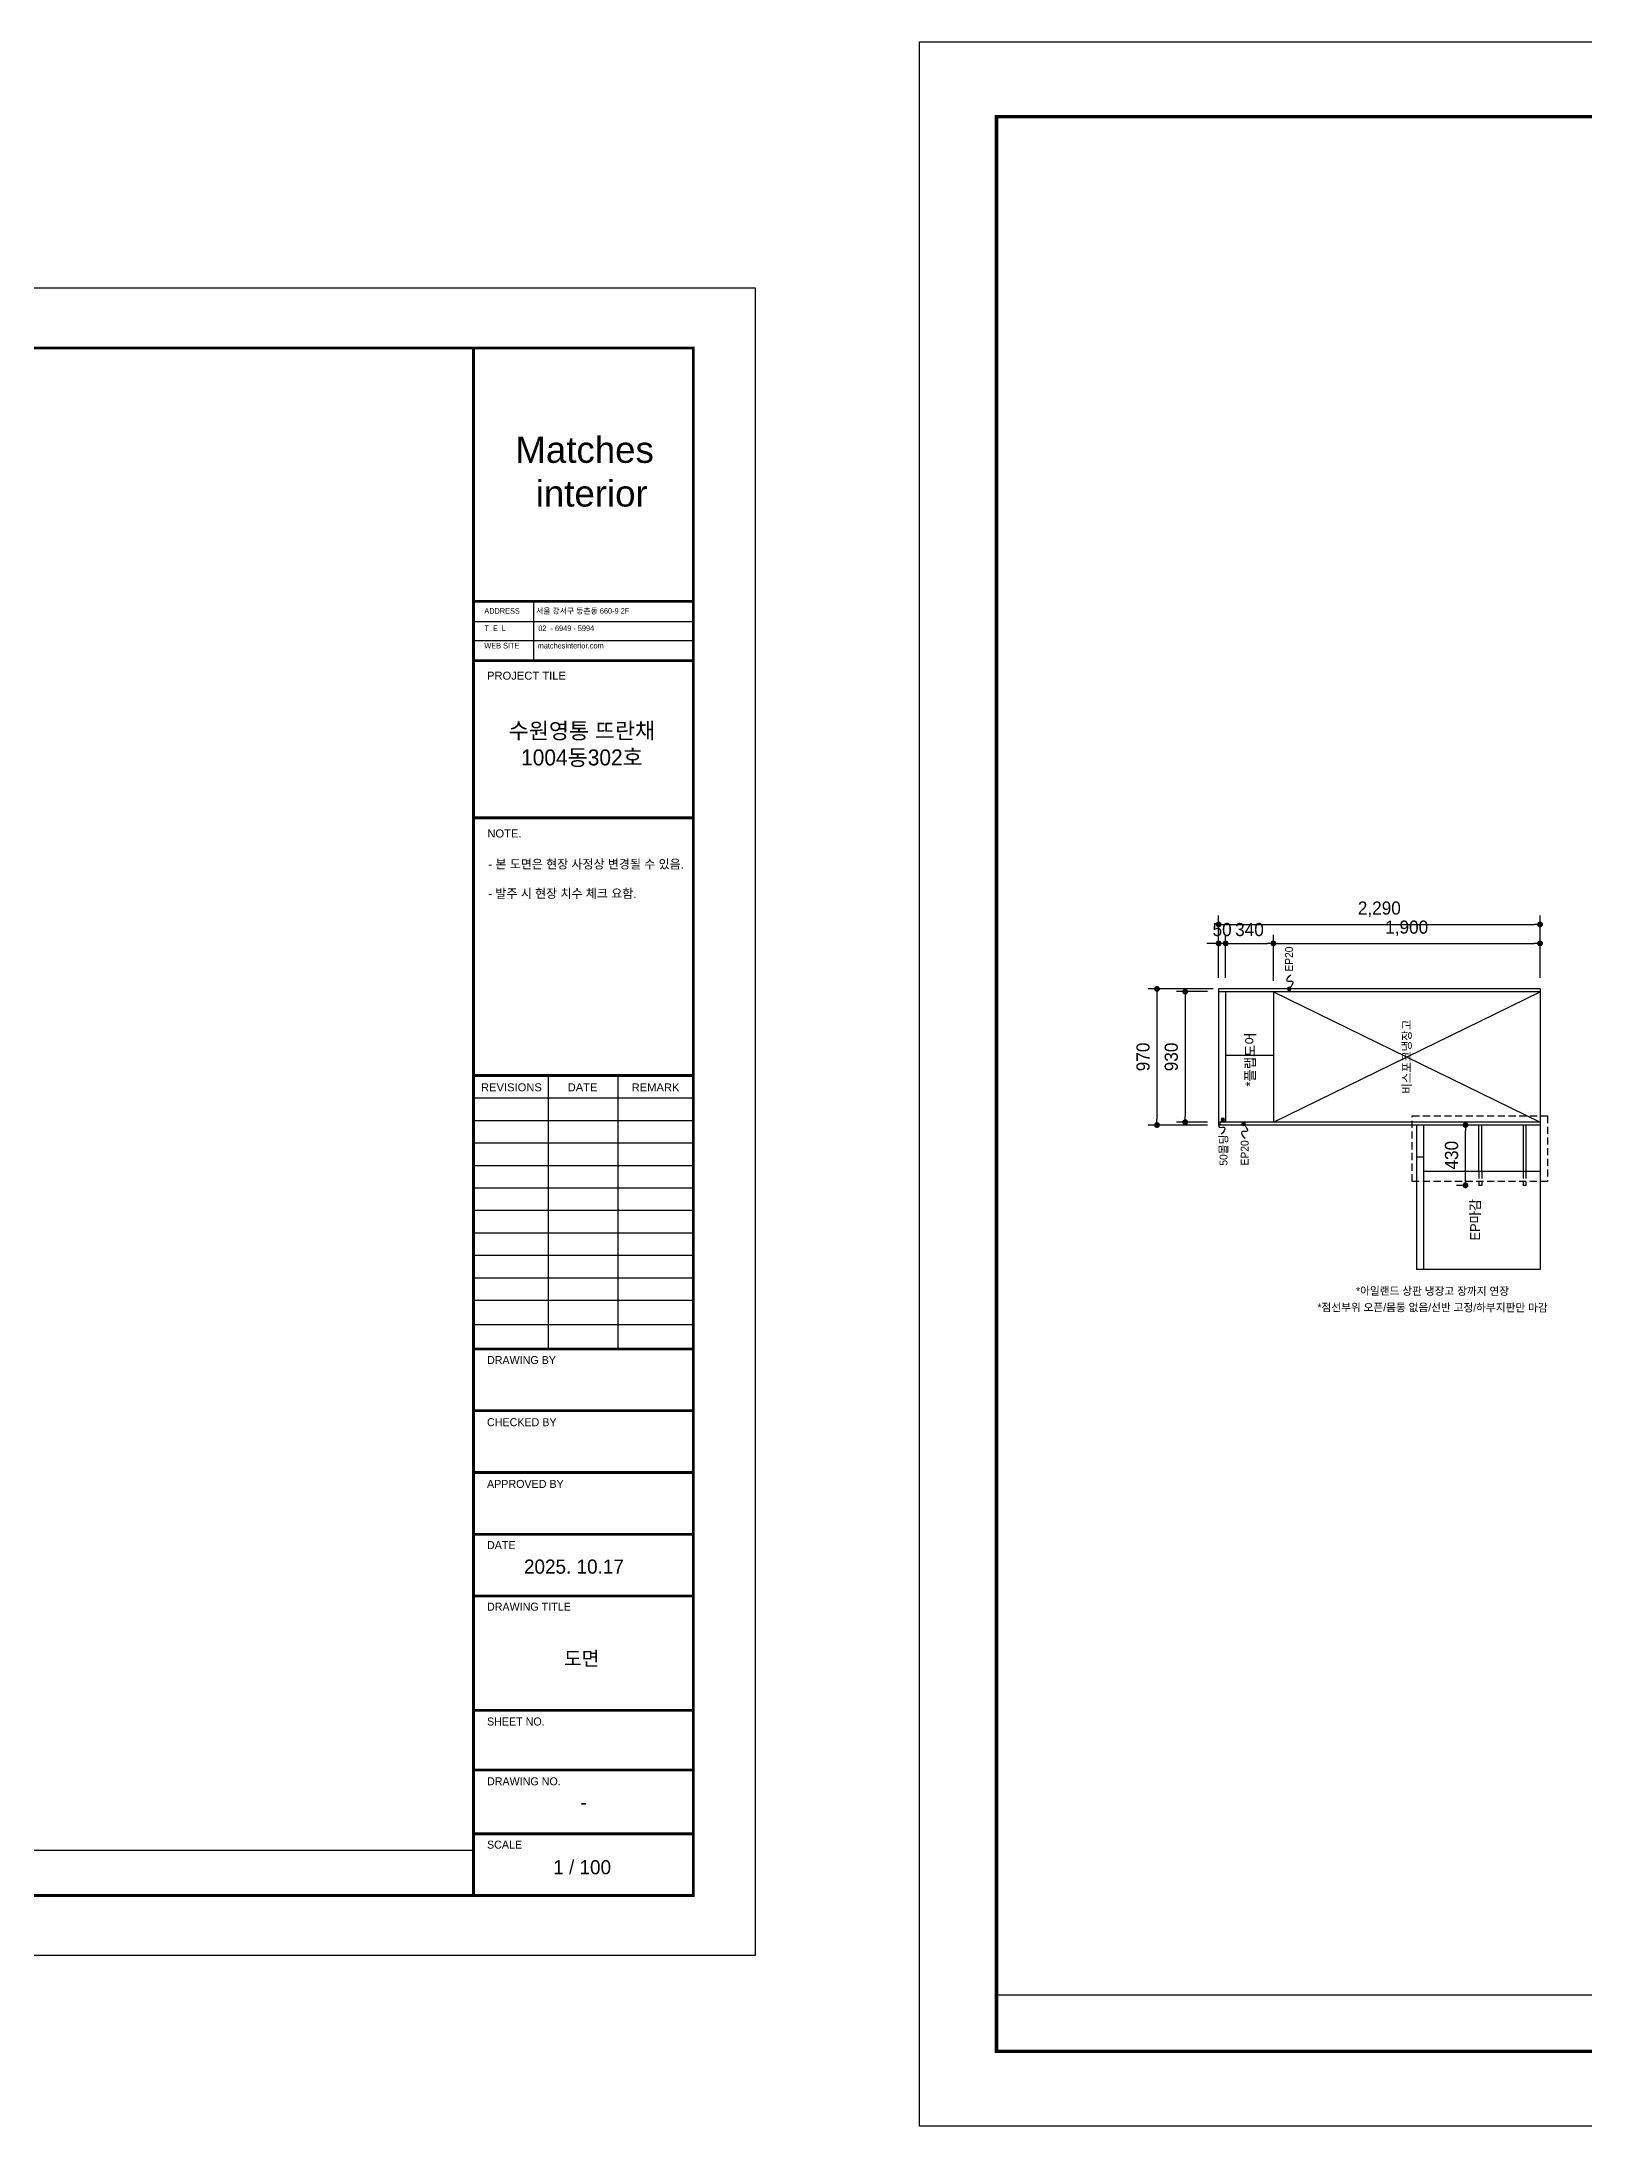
# Model space of a CAD drawing. Header units: millimetres. Extents: x -224448 to 1592092, y -164641 to 319001.
# Drawn here: x -29482 to -18490, y 130863 to 145713 of the extents above; entities that cross this region are included whole.
import ezdxf
from ezdxf.enums import TextEntityAlignment as Align

# ---------------------------------------------------------------- set-up
doc = ezdxf.new("R2010")
doc.units = ezdxf.units.MM
doc.linetypes.add('HIDDEN', pattern=[9.525, 6.35, -3.175])
doc.layers.get('Defpoints').update_dxf_attribs({"color": 35})
for name, color, linetype in [('I-SYM', 4, 'Continuous'), ('I-TEXT', 7, 'Continuous'), ('I_FORMAT', 7, 'Continuous'), ('I_FUR', 6, 'Continuous'), ('I_TXT', 7, 'Continuous'), ('Layer 1', 7, 'Continuous')]:
    doc.layers.add(name, color=color, linetype=linetype)
doc.styles.add('GHS', font='Dotum.ttf')
doc.styles.add('HY울릉도', font='')
doc.styles.add('NTOP', font='Dotum.ttf')
doc.styles.add('sim', font='')
doc.styles.get("Standard").update_dxf_attribs({"font": 'arial.ttf'})
doc.styles.add('맑은고딕', font='malgun.ttf')
doc.styles.add('주석', font='arial.ttf')
doc.styles.get('HY울릉도').set_extended_font_data('HY울릉도L')
doc.styles.get('sim').set_extended_font_data('Pretendard Variable Light')
doc.dimstyles.new('HOON DIM', dxfattribs={"dimscale": 52, "dimtxt": 1.8, "dimasz": 0.8, "dimexe": 1.2, "dimexo": 1.5, "dimgap": 1, "dimtad": 1, "dimdec": 0, "dimzin": 0, "dimdsep": 46, "dimlunit": 6, "dimtxsty": 'GHS', "dimblk": 'DOT', "dimcen": 3, "dimclrd": 6, "dimclre": 6, "dimclrt": 3, "dimadec": 0, "dimazin": 0, "dimtm": 1e-09, "dimtfac": 1, "dimtdec": 0, "dimtix": 1, "dimtmove": 2, "dimatfit": 3, "dimldrblk": 'DOT', "dimfxl": 1, "dimtolj": 1, "dimtzin": 0, "dimarcsym": 0})

# ---------------------------------------------------------------- blocks, each defined once
blk = doc.blocks.new('_Dot')
at = {"color": 0, "linetype": 'ByBlock', "lineweight": -2}
blk.add_line((-0.5, 0), (-1, 0), dxfattribs=at)
at = {"color": 0, "linetype": 'ByBlock', "const_width": 0.5}
blk.add_lwpolyline([(-0.25, 0, 1), (0.25, 0, 1)], format="xyb", close=True, dxfattribs=at)
blk = doc.blocks.new('*D1172')
at = {"color": 6, "lineweight": -2, "transparency": 16777216}
for p, q in [((-21096, 139044), (-21096, 139488)), ((-18806, 139044), (-18806, 139488)), ((-21054, 139425), (-18848, 139425))]:
    blk.add_line(p, q, dxfattribs=at)
at = {"layer": 'Defpoints', "color": 0, "lineweight": 211, "transparency": 16777216}
for p in [(-18806, 139425), (-21096, 138966), (-18806, 138966)]:
    blk.add_point(p, dxfattribs=at)
at = {"color": 6, "lineweight": -2, "transparency": 16777216, "xscale": 41.6, "yscale": 41.6, "zscale": 41.6, "rotation": 180}
blk.add_blockref('_Dot', (-21096, 139425), dxfattribs=at)
at = {"color": 6, "lineweight": -2, "transparency": 16777216, "xscale": 41.6, "yscale": 41.6, "zscale": 41.6}
blk.add_blockref('_Dot', (-18806, 139425), dxfattribs=at)
at = {"color": 3, "transparency": 16777216, "insert": (-19951, 139533), "char_height": 93.6, "attachment_point": 5, "style": 'GHS'}
blk.add_mtext('\\A1;2,290', dxfattribs=at)
blk = doc.blocks.new('*D1173')
at = {"color": 6, "lineweight": -2, "transparency": 16777216}
for p, q in [((-21046, 139044), (-21046, 139352)), ((-20706, 139024), (-20706, 139352)), ((-21004, 139290), (-20748, 139290))]:
    blk.add_line(p, q, dxfattribs=at)
at = {"layer": 'Defpoints', "color": 0, "lineweight": 211, "transparency": 16777216}
for p in [(-20706, 139290), (-21046, 138966), (-20706, 138946)]:
    blk.add_point(p, dxfattribs=at)
at = {"color": 6, "lineweight": -2, "transparency": 16777216, "xscale": 41.6, "yscale": 41.6, "zscale": 41.6, "rotation": 180}
blk.add_blockref('_Dot', (-21046, 139290), dxfattribs=at)
at = {"color": 6, "lineweight": -2, "transparency": 16777216, "xscale": 41.6, "yscale": 41.6, "zscale": 41.6}
blk.add_blockref('_Dot', (-20706, 139290), dxfattribs=at)
at = {"color": 3, "transparency": 16777216, "insert": (-20876, 139388), "char_height": 93.6, "attachment_point": 5, "style": 'GHS'}
blk.add_mtext('\\A1;340', dxfattribs=at)
blk = doc.blocks.new('*D1174')
at = {"color": 6, "lineweight": -2, "transparency": 16777216}
for p, q in [((-21096, 139044), (-21096, 139352)), ((-21046, 139044), (-21046, 139352)), ((-21138, 139290), (-21179, 139290)), ((-21046, 139290), (-21096, 139290)), ((-21004, 139290), (-20963, 139290))]:
    blk.add_line(p, q, dxfattribs=at)
at = {"layer": 'Defpoints', "color": 0, "lineweight": 211, "transparency": 16777216}
for p in [(-21096, 139290), (-21096, 138966), (-21046, 138966)]:
    blk.add_point(p, dxfattribs=at)
at = {"color": 6, "lineweight": -2, "transparency": 16777216, "xscale": 41.6, "yscale": 41.6, "zscale": 41.6}
blk.add_blockref('_Dot', (-21096, 139290), dxfattribs=at)
at = {"color": 6, "lineweight": -2, "transparency": 16777216, "xscale": 41.6, "yscale": 41.6, "zscale": 41.6, "rotation": 180}
blk.add_blockref('_Dot', (-21046, 139290), dxfattribs=at)
at = {"color": 3, "transparency": 16777216, "insert": (-21071, 139388), "char_height": 93.6, "attachment_point": 5, "style": 'GHS'}
blk.add_mtext('\\A1;50', dxfattribs=at)
blk = doc.blocks.new('*D1175')
at = {"color": 6, "lineweight": -2, "transparency": 16777216}
for p, q in [((-20706, 139044), (-20706, 139352)), ((-18806, 139044), (-18806, 139352)), ((-20664, 139290), (-18848, 139290))]:
    blk.add_line(p, q, dxfattribs=at)
at = {"layer": 'Defpoints', "color": 0, "lineweight": 211, "transparency": 16777216}
for p in [(-18806, 139290), (-20706, 138966), (-18806, 138966)]:
    blk.add_point(p, dxfattribs=at)
at = {"color": 6, "lineweight": -2, "transparency": 16777216, "xscale": 41.6, "yscale": 41.6, "zscale": 41.6, "rotation": 180}
blk.add_blockref('_Dot', (-20706, 139290), dxfattribs=at)
at = {"color": 6, "lineweight": -2, "transparency": 16777216, "xscale": 41.6, "yscale": 41.6, "zscale": 41.6}
blk.add_blockref('_Dot', (-18806, 139290), dxfattribs=at)
at = {"color": 3, "transparency": 16777216, "insert": (-19756, 139397), "char_height": 93.6, "attachment_point": 5, "style": 'GHS'}
blk.add_mtext('\\A1;1,900', dxfattribs=at)
blk = doc.blocks.new('마감지시')
at = {"layer": 'I-SYM'}
blk.add_hatch(color=256, dxfattribs=at).paths.add_polyline_path([(100285, -105169, 1), (100395, -105169, 1)])
blk.add_circle((100340, -105169), 55.1, dxfattribs=at)
blk.add_open_spline([(100340, -105169), (100472, -105076), (100636, -104989), (100521, -105343), (100750, -105224), (100793, -105160)], degree=3, knots=[104.407257, 104.407257, 104.407257, 104.407257, 483.492448, 667.725925, 958.402292, 958.402292, 958.402292, 958.402292], dxfattribs=at)
blk = doc.blocks.new('*D1176')
at = {"color": 6, "lineweight": -2, "transparency": 16777216}
for p, q in [((-21134, 138966), (-21597, 138966)), ((-21535, 138924), (-21535, 138038)), ((-21174, 137996), (-21597, 137996))]:
    blk.add_line(p, q, dxfattribs=at)
at = {"layer": 'Defpoints', "color": 0, "lineweight": 211, "transparency": 16777216}
for p in [(-21056, 138966), (-21535, 137996), (-21096, 137996)]:
    blk.add_point(p, dxfattribs=at)
at = {"color": 6, "lineweight": -2, "transparency": 16777216, "xscale": 41.6, "yscale": 41.6, "zscale": 41.6}
for p, rotation in [((-21535, 138966), 90), ((-21535, 137996), 270)]:
    blk.add_blockref('_Dot', p, dxfattribs=dict(at, rotation=rotation))
at = {"color": 3, "transparency": 16777216, "insert": (-21634, 138481), "char_height": 93.6, "attachment_point": 5, "rotation": 90, "style": 'GHS'}
blk.add_mtext('\\A1;970', dxfattribs=at)
blk = doc.blocks.new('*D1177')
at = {"color": 6, "lineweight": -2, "transparency": 16777216}
for p, q in [((-19319, 137996), (-19400, 137996)), ((-19337, 137608), (-19337, 137954)), ((-19319, 137566), (-19400, 137566))]:
    blk.add_line(p, q, dxfattribs=at)
at = {"layer": 'Defpoints', "color": 0, "lineweight": 211, "transparency": 16777216}
for p in [(-19337, 137996), (-19241, 137996), (-19241, 137566)]:
    blk.add_point(p, dxfattribs=at)
at = {"color": 6, "lineweight": -2, "transparency": 16777216, "xscale": 41.6, "yscale": 41.6, "zscale": 41.6}
for p, rotation in [((-19337, 137996), 90), ((-19337, 137566), 270)]:
    blk.add_blockref('_Dot', p, dxfattribs=dict(at, rotation=rotation))
at = {"color": 3, "transparency": 16777216, "insert": (-19436, 137781), "char_height": 93.6, "attachment_point": 5, "rotation": 90, "style": 'GHS'}
blk.add_mtext('\\A1;430', dxfattribs=at)
blk = doc.blocks.new('*D1220')
at = {"color": 6, "lineweight": -2, "transparency": 16777216}
for p, q in [((-21174, 138946), (-21397, 138946)), ((-21334, 138904), (-21334, 138058)), ((-21174, 138016), (-21397, 138016))]:
    blk.add_line(p, q, dxfattribs=at)
at = {"layer": 'Defpoints', "color": 0, "lineweight": 211, "transparency": 16777216}
for p in [(-21096, 138946), (-21334, 138016), (-21096, 138016)]:
    blk.add_point(p, dxfattribs=at)
at = {"color": 6, "lineweight": -2, "transparency": 16777216, "xscale": 41.6, "yscale": 41.6, "zscale": 41.6}
for p, rotation in [((-21334, 138946), 90), ((-21334, 138016), 270)]:
    blk.add_blockref('_Dot', p, dxfattribs=dict(at, rotation=rotation))
at = {"color": 3, "transparency": 16777216, "insert": (-21433, 138481), "char_height": 93.6, "attachment_point": 5, "rotation": 90, "style": 'GHS'}
blk.add_mtext('\\A1;930', dxfattribs=at)

msp = doc.modelspace()

# ---------------------------------------------------------------- linework, layer by layer
at = {"color": 2}
for p, q in [((-21096.008, 138965.966), (-21096.008, 137995.966)), ((-18806.008, 138965.966), (-21096.008, 138965.966)), ((-18806.008, 138945.966), (-21096.008, 138945.966)), ((-21046.008, 138945.966), (-21046.008, 138015.966)), ((-20706.008, 138945.966), (-20706.008, 138015.966)), ((-20706.008, 138015.966), (-18806.008, 138945.966)), ((-20706.008, 138945.966), (-18806.008, 138015.966)), ((-18806.008, 138965.966), (-18806.008, 136965.966)), ((-20706.008, 138490.966), (-21046.008, 138490.966)), ((-18806.008, 138015.966), (-21096.008, 138015.966)), ((-18806.008, 137995.966), (-21096.008, 137995.966)), ((-19686.008, 137995.966), (-19686.008, 136965.966)), ((-19636.008, 137995.966), (-19636.008, 136965.966)), ((-19241.008, 137665.966), (-19241.008, 137995.966)), ((-19221.008, 137665.966), (-19221.008, 137995.966)), ((-18926.008, 137995.966), (-18926.008, 137665.966)), ((-18906.008, 137995.966), (-18906.008, 137665.966)), ((-19636.008, 137765.966), (-19686.008, 137765.966)), ((-18806.008, 137665.966), (-19636.008, 137665.966)), ((-18806.008, 136965.966), (-19686.008, 136965.966))]:
    msp.add_line(p, q, dxfattribs=at)
at = {"layer": 'Defpoints'}
for points in [[(-23228.01, 145713.226), (-2228.01, 145713.226), (-2228.01, 130863.226), (-23228.01, 130863.226)], [(-41199.093, 143959.391), (-24399.093, 143959.391), (-24399.093, 132079.391), (-41199.093, 132079.391)]]:
    msp.add_lwpolyline(points, close=True, dxfattribs=at)
at = {"layer": 'I_FORMAT'}
for p, q in [((-25977.506, 141725.988), (-25977.506, 141302.908)), ((-26405.145, 141581.821), (-24839.132, 141581.821)), ((-26405.106, 141447.421), (-24837.279, 141447.421)), ((-25870.89, 136394.25), (-25870.89, 138341.962)), ((-25374.794, 136400.847), (-25374.794, 138348.558)), ((-26405.106, 138188.558), (-24839.093, 138188.558)), ((-26405.106, 138028.558), (-24839.093, 138028.558)), ((-26405.106, 137868.558), (-24839.093, 137868.558)), ((-26405.106, 137708.558), (-24839.093, 137708.558)), ((-26405.106, 137548.558), (-24839.093, 137548.558)), ((-26405.106, 137388.558), (-24839.093, 137388.558)), ((-26405.106, 137228.558), (-24839.093, 137228.558)), ((-26405.106, 137068.558), (-24839.093, 137068.558)), ((-26405.106, 136908.558), (-24839.093, 136908.558)), ((-26405.106, 136748.558), (-24839.093, 136748.558)), ((-26405.106, 136574.703), (-24839.093, 136574.703)), ((-26405.106, 132826.991), (-40759.093, 132826.991)), ((-4735.526, 131797.726), (-22678.01, 131797.726))]:
    msp.add_line(p, q, dxfattribs=at)
for points, const_width in [([(-4735.526, 131397.726), (-22678.01, 131397.726), (-22678.01, 145178.726), (-4735.526, 145178.726)], 25.109), ([(-26405.106, 132506.991), (-40759.093, 132506.991), (-40759.093, 143531.791), (-26405.106, 143531.791)], 20.087), ([(-26405.106, 143531.791), (-26405.106, 132503.586)], 20.087), ([(-26405.106, 143531.791), (-24839.093, 143531.791), (-24839.093, 132506.991), (-26405.106, 132506.991)], 20.087), ([(-26405.106, 141725.988), (-24839.093, 141725.988)], 20.087), ([(-26405.106, 141303.254), (-24841.676, 141303.254)], 20.087), ([(-26405.106, 140184.118), (-24839.093, 140184.118)], 20.087), ([(-26405.106, 138348.558), (-24839.093, 138348.558)], 20.087), ([(-26405.106, 136400.847), (-24839.093, 136400.847)], 20.087), ([(-24839.093, 136400.847), (-26239.093, 136400.847)], 8), ([(-26405.106, 135960.847), (-24839.093, 135960.847)], 20.087), ([(-26405.106, 135520.847), (-24839.093, 135520.847)], 20.087), ([(-26405.106, 135080.847), (-24839.093, 135080.847)], 20.087), ([(-26405.106, 134640.847), (-24839.093, 134640.847)], 20.087), ([(-26405.106, 133826.991), (-24839.093, 133826.991)], 20.087), ([(-26239.093, 133826.991), (-24839.093, 133826.991)], 12), ([(-26405.106, 133400.847), (-24839.093, 133400.847)], 20.087), ([(-26239.093, 133400.847), (-24839.093, 133400.847)], 12), ([(-26405.106, 132946.991), (-24839.093, 132946.991)], 20.087), ([(-26239.093, 132946.991), (-24839.093, 132946.991)], 12)]:
    msp.add_lwpolyline(points, dxfattribs=dict(at, const_width=const_width))
at = {"layer": 'I_FUR', "color": 9, "linetype": 'HIDDEN', "ltscale": 8}
for p, q in [((-19241.008, 137665.966), (-19241.008, 137565.966)), ((-19221.008, 137665.966), (-19221.008, 137565.966)), ((-18926.008, 137665.966), (-18926.008, 137565.966)), ((-18906.008, 137665.966), (-18906.008, 137565.966)), ((-19221.008, 137565.966), (-19241.008, 137565.966)), ((-18906.008, 137565.966), (-18926.008, 137565.966))]:
    msp.add_line(p, q, dxfattribs=at)
at = {"layer": 'I_FUR', "color": 1, "linetype": 'HIDDEN', "ltscale": 8}
msp.add_lwpolyline([(-19715.969, 138060.316), (-18751.859, 138060.316), (-18751.859, 137594.078), (-19715.969, 137594.078)], close=True, dxfattribs=at)

# ---------------------------------------------------------------- block references
at = {"layer": 'I-SYM', "color": 9, "linetype": 'Continuous', "ltscale": 0.5, "yscale": 0.2249997949155083, "zscale": 0.2249997948805837}
for p, xscale, rotation in [((654.387, 114102.613), -0.2249997949155083, 264.1714348106053), ((-42314.129, 162895.521), -0.2249997949155083, 84.17143481060522), ((329.79, 162865.613), 0.2249997949155083, 275.8285651893947)]:
    msp.add_blockref('마감지시', p, dxfattribs=dict(at, xscale=xscale, rotation=rotation))

# ---------------------------------------------------------------- texts
at = {"insert": (-25634.174, 134191.825), "char_height": 100.8, "width": 1850.52173, "attachment_point": 5, "style": 'sim'}
msp.add_mtext('{\\fGulim|b0|i0|c129|p50;도면}', dxfattribs=at)
at = {"layer": 'I-TEXT', "color": 0, "style": 'NTOP'}
for s, height, rotation, p in [('EP20', 55.8, 89.9114548, (-20594.556, 139178.014)), ('*플랩도어', 69.75, 89.9114548, (-20870.919, 138462.843)), ('50몰딩', 55.8, 89.9114548, (-21060.889, 137817.033)), ('EP20', 55.8, 89.9114548, (-20910.258, 137797.706)), ('EP마감', 69.75, 89.9114548, (-19268.824, 137321.766)), ('*아일랜드 상판 냉장고 장까지 연장', 55.8, 359.9114548, (-19571.316, 136813.637)), ('*점선부위 오픈/몸통 없음/선반 고정/하부지판만 마감', 55.8, 359.9114548, (-19571.316, 136696.053))]:
    msp.add_text(s, height=height, rotation=rotation, dxfattribs=at).set_placement(p, align=Align.MIDDLE_CENTER)
at = {"layer": 'I_FORMAT'}
for s, height, p in [('PROJECT TILE', 57.01521, (-26308.641, 141168.534)), ('NOTE.', 57.0152, (-26306.058, 140044.354))]:
    msp.add_text(s, height=height, dxfattribs=at).set_placement(p)
for s, p in [('REVISIONS', (-26134.672, 138264.6)), ('DATE', (-25627.719, 138264.6)), ('REMARK', (-25107.87, 138264.254))]:
    msp.add_text(s, height=57.0152, dxfattribs=at).set_placement(p, align=Align.MIDDLE_CENTER)
at = {"layer": 'I_FORMAT', "style": 'sim'}
for s, height, p in [('DRAWING BY', 57.0152, (-26308.641, 136293.444)), ('CHECKED BY', 57.0152, (-26308.641, 135850.725)), ('APPROVED BY', 57.01521, (-26308.641, 135410.725)), ('DATE', 57.0152, (-26308.641, 134975.21)), ('2025. 10.17', 100.8, (-26045.381, 134799.917)), ('DRAWING TITLE', 57.01521, (-26308.641, 134536.218)), ('SHEET NO.', 57.0152, (-26308.641, 133718.421)), ('DRAWING NO.', 57.01521, (-26308.641, 133292.276)), ('SCALE', 57.0152, (-26308.641, 132841.182))]:
    msp.add_text(s, height=height, dxfattribs=at).set_placement(p)
msp.add_text('-', height=100.8, dxfattribs=at).set_placement((-25619.046, 133171.458), align=Align.MIDDLE_CENTER)
at = {"layer": 'I_FORMAT', "insert": (-26327.503, 141678.209), "char_height": 57.015209, "width": 1607.56042, "attachment_point": 1, "line_spacing_factor": 0.93}
msp.add_mtext('{\\fGulim|b0|i0|c129|p50;\\H0.7x;ADDRESS        서울 강서구 등촌동 660-9 2F\\P\\fArial|b0|i0|c129|p34;\\P\\fGulim|b0|i0|c129|p50;T  E  L  \\fArial|b0|i0|c129|p34;          \\fArial|b0|i0|c0|p34;   \\fGulim|b0|i0|c129|p50;02  - 6949 - 5994\\P\\fArial|b0|i0|c129|p34;\\P\\fGulim|b0|i0|c129|p50;WEB SITE         matchesinterior.com}', dxfattribs=at)
at = {"layer": 'I_FORMAT', "insert": (-25632.496, 140703.614), "char_height": 114.03042, "width": 3524.80329, "attachment_point": 5}
msp.add_mtext('{\\fGulim|b0|i0|c129|p50;수원영통 뜨란채\\P1004동302호}', dxfattribs=at)
at = {"layer": 'I_FORMAT', "linetype": 'ByBlock', "insert": (-26300.061, 139885.643), "char_height": 62.71673, "width": 1385.94187, "attachment_point": 1, "style": 'HY울릉도'}
msp.add_mtext('{\\fPretendard Variable Light|b0|i0|c129|p2;- 본 도면은 현장 사정상 변경될 수 있음.\\P\\P- 발주 시 현장 치수 체크 요함.}', dxfattribs=at)
at = {"layer": 'I_FORMAT', "insert": (-25630.742, 132708.129), "char_height": 100.8, "width": 1850.52173, "attachment_point": 5, "style": 'sim'}
msp.add_mtext('1 / 100', dxfattribs=at)
at = {"layer": 'I_TXT', "insert": (-19751.934, 138482.799), "char_height": 60, "width": 1058.04318, "attachment_point": 5, "rotation": 90, "style": '맑은고딕'}
msp.add_mtext('비스포크냉장고', dxfattribs=at)
at = {"layer": 'Layer 1', "color": 250, "insert": (-26106.534, 142398.899), "char_height": 186.912, "attachment_point": 7, "style": '주석'}
msp.add_mtext('Matches\\P  interior', dxfattribs=at)

# ---------------------------------------------------------------- dimensions: what is measured, and where the dimension line sits
at = {"color": 2}
for base, p1, p2, picture, middle in [((-18806.008, 139425.112), (-21096.008, 138965.966), (-18806.008, 138965.966), '*D1172', (-19951.008, 139532.993)), ((-21096.008, 139289.535), (-21046.008, 138965.966), (-21096.008, 138965.966), '*D1174', (-21071.008, 139388.398)), ((-20706.008, 139289.535), (-21046.008, 138965.966), (-20706.008, 138945.966), '*D1173', (-20876.008, 139388.398)), ((-18806.008, 139289.535), (-20706.008, 138965.966), (-18806.008, 138965.966), '*D1175', (-19756.008, 139397.416))]:
    dim = msp.add_linear_dim(base=base, p1=p1, p2=p2, dimstyle='HOON DIM', override={"dimfxl": 1.35}, dxfattribs=at)
    dim.commit()
    dim.dimension.update_dxf_attribs({"geometry": picture, "text_midpoint": middle})
for base, p1, p2, picture, middle in [((-21534.82, 137995.966), (-21056.008, 138965.966), (-21096.008, 137995.966), '*D1176', (-21633.683, 138480.966)), ((-21334.242, 138015.966), (-21096.008, 138945.966), (-21096.008, 138015.966), '*D1220', (-21433.105, 138480.966)), ((-19337.218, 137995.966), (-19241.008, 137565.966), (-19241.008, 137995.966), '*D1177', (-19436.082, 137780.966))]:
    dim = msp.add_linear_dim(base=base, p1=p1, p2=p2, angle=90, dimstyle='HOON DIM', override={"dimfxl": 1.35}, dxfattribs=at)
    dim.commit()
    dim.dimension.update_dxf_attribs({"geometry": picture, "text_midpoint": middle})

doc.saveas('drawing.dxf')
